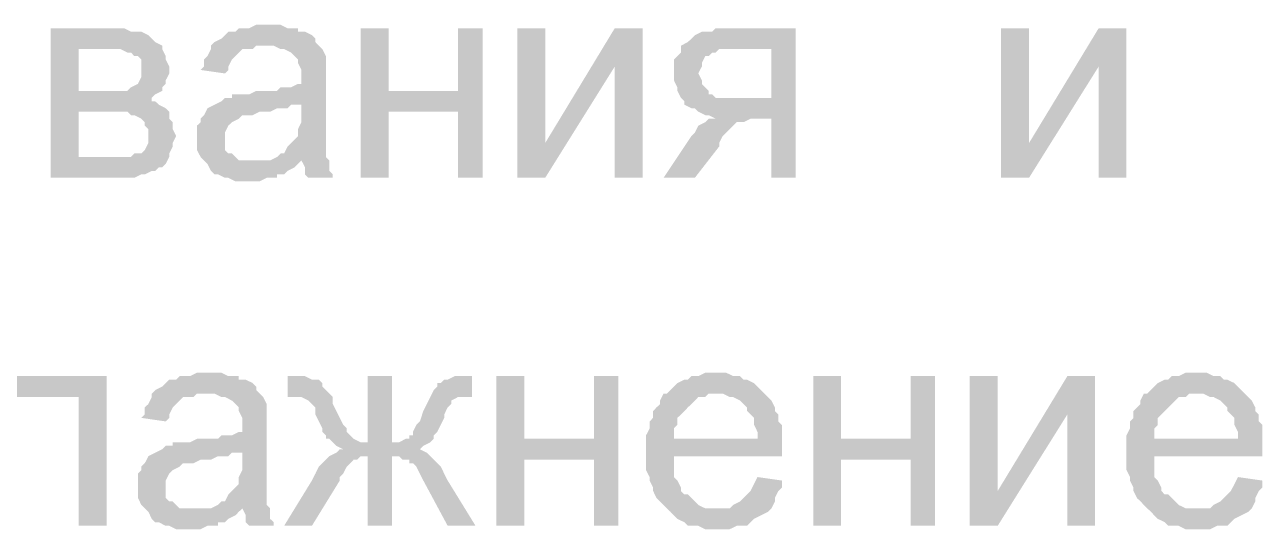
# Model space of a CAD drawing. Header units: millimetres. Extents: x -383313 to -161684, y -117025 to 99224.
# Drawn here: x -342479 to -340974, y -32794 to -32180 of the extents above; entities that cross this region are included whole.
import ezdxf

# ---------------------------------------------------------------- set-up
doc = ezdxf.new("R2010")
doc.units = ezdxf.units.MM
doc.header["$MEASUREMENT"] = 0
doc.layers.add('PDF_Solid Fills', color=7, linetype='Continuous')

# ---------------------------------------------------------------- blocks, each defined once
blk = doc.blocks.new('A$Cf5759c35')
at = {"layer": 'PDF_Solid Fills'}
for points in [[(16086.5, -13919.2), (16014.5, -13919.2), (16014.5, -14101.2), (16116.1, -14101.2), (16124.6, -14097), (16128.8, -14097), (16137.3, -14092.8), (16141.5, -14092.8), (16145.8, -14088.5), (16150, -14088.5), (16154.2, -14084.3), (16158.5, -14075.8), (16048.4, -14075.8), (16048.4, -14020.8), (16086.5, -14020.8), (16154.2, -14016.6), (16145.8, -14012.3), (16141.5, -14008.1), (16137.3, -14008.1), (16137.3, -14003.9), (16141.5, -13999.6), (16048.4, -13995.4), (16048.4, -13944.6), (16082.3, -13944.6), (16150, -13940.4), (16141.5, -13936.1), (16137.3, -13931.9), (16133.1, -13927.7), (16124.6, -13923.4), (16124.6, -13923.4), (16116.1, -13923.4), (16111.9, -13923.4), (16103.4, -13919.2), (16095, -13919.2)], [(16281.2, -13915), (16281.2, -13915), (16264.3, -13915), (16255.8, -13919.2), (16251.6, -13919.2), (16243.1, -13919.2), (16238.9, -13923.4), (16230.4, -13923.4), (16226.2, -13927.7), (16222, -13931.9), (16213.5, -13936.1), (16209.3, -13940.4), (16272.8, -13940.4), (16277, -13940.4), (16285.5, -13940.4), (16293.9, -13944.6), (16298.2, -13944.6), (16306.6, -13948.8), (16310.9, -13953.1), (16310.9, -13953.1), (16315.1, -13957.3), (16315.1, -13961.5), (16319.3, -13970), (16319.3, -13978.5), (16319.3, -13978.5), (16319.3, -13986.9), (16315.1, -13986.9), (16306.6, -13991.2), (16302.4, -13991.2), (16293.9, -13991.2), (16289.7, -13995.4), (16281.2, -13995.4), (16272.8, -13995.4), (16264.3, -13995.4), (16255.8, -13999.6), (16247.4, -13999.6), (16243.1, -13999.6), (16234.7, -13999.6), (16234.7, -14003.9), (16226.2, -14003.9), (16222, -14008.1), (16319.3, -14012.3), (16319.3, -14020.8), (16319.3, -14025), (16319.3, -14033.5), (16315.1, -14042), (16315.1, -14046.2), (16315.1, -14050.4), (16310.9, -14054.7), (16306.6, -14058.9), (16302.4, -14063.1), (16298.2, -14071.6), (16293.9, -14071.6), (16289.7, -14075.8), (16281.2, -14080.1), (16319.3, -14080.1), (16319.3, -14080.1), (16323.6, -14088.5), (16323.6, -14097), (16327.8, -14101.2), (16357.4, -14101.2), (16357.4, -14097), (16353.2, -14092.8), (16353.2, -14084.3), (16353.2, -14080.1), (16349, -14075.8), (16349, -14071.6), (16349, -14067.4), (16349, -14063.1), (16349, -14054.7), (16349, -14046.2), (16349, -14037.7), (16349, -14025), (16349, -13982.7), (16349, -13982.7), (16349, -13974.2), (16349, -13965.8), (16349, -13961.5), (16349, -13957.3), (16349, -13953.1), (16344.7, -13944.6), (16340.5, -13940.4), (16336.3, -13936.1), (16336.3, -13931.9), (16332, -13927.7), (16323.6, -13923.4), (16315.1, -13923.4), (16315.1, -13919.2), (16306.6, -13919.2), (16302.4, -13919.2), (16293.9, -13915), (16285.5, -13915)], [(16425.2, -13919.2), (16391.3, -13919.2), (16391.3, -14101.2), (16425.2, -14101.2), (16425.2, -14020.8), (16509.8, -14020.8), (16425.2, -13995.4)], [(16539.5, -13919.2), (16509.8, -13919.2), (16509.8, -13995.4), (16425.2, -13995.4), (16509.8, -14020.8), (16509.8, -14101.2), (16539.5, -14101.2)], [(16734.2, -13919.2), (16700.3, -13919.2), (16615.7, -14058.9), (16581.8, -14101.2), (16615.7, -14101.2), (16700.3, -13965.8)], [(16920.5, -13919.2), (16823.1, -13919.2), (16818.9, -13923.4), (16806.2, -13923.4), (16797.7, -13927.7), (16793.5, -13931.9), (16789.2, -13936.1), (16789.2, -13936.1), (16780.8, -13940.4), (16890.8, -13944.6), (16890.8, -14003.9), (16857, -14003.9), (16785, -14008.1), (16785, -14012.3), (16793.5, -14016.6), (16797.7, -14016.6), (16801.9, -14020.8), (16810.4, -14025), (16814.6, -14025), (16823.1, -14029.3), (16818.9, -14029.3), (16890.8, -14029.3), (16890.8, -14101.2), (16920.5, -14101.2)], [(17322.6, -13919.2), (17288.8, -13919.2), (17204.1, -14058.9), (17170.2, -14101.2), (17204.1, -14101.2), (17288.8, -13965.8)], [(16150, -13940.4), (16082.3, -13944.6), (16082.3, -13944.6), (16099.2, -13944.6), (16107.7, -13948.8), (16111.9, -13948.8), (16116.1, -13953.1), (16120.4, -13953.1), (16124.6, -13957.3), (16124.6, -13965.8), (16124.6, -13970), (16124.6, -13974.2), (16124.6, -13978.5), (16120.4, -13986.9), (16120.4, -13986.9), (16111.9, -13991.2), (16107.7, -13995.4), (16103.4, -13995.4), (16095, -13995.4), (16090.7, -13995.4), (16078, -13995.4), (16048.4, -13995.4), (16141.5, -13999.6), (16150, -13995.4), (16150, -13991.2), (16154.2, -13986.9), (16154.2, -13982.7), (16158.5, -13974.2), (16158.5, -13970), (16158.5, -13965.8), (16154.2, -13957.3), (16154.2, -13953.1), (16150, -13944.6)], [(16209.3, -13940.4), (16209.3, -13944.6), (16205, -13953.1), (16200.8, -13957.3), (16200.8, -13965.8), (16196.6, -13970), (16226.2, -13974.2), (16230.4, -13970), (16230.4, -13965.8), (16234.7, -13957.3), (16238.9, -13953.1), (16243.1, -13948.8), (16247.4, -13944.6), (16251.6, -13944.6), (16260.1, -13944.6), (16264.3, -13940.4), (16272.8, -13940.4)], [(16780.8, -13940.4), (16780.8, -13948.8), (16776.5, -13953.1), (16772.3, -13957.3), (16772.3, -13965.8), (16772.3, -13974.2), (16772.3, -13978.5), (16772.3, -13982.7), (16776.5, -13991.2), (16776.5, -13995.4), (16780.8, -14003.9), (16785, -14008.1), (16857, -14003.9), (16857, -14003.9), (16844.3, -14003.9), (16840, -14003.9), (16831.6, -14003.9), (16823.1, -14003.9), (16818.9, -13999.6), (16814.6, -13999.6), (16814.6, -13995.4), (16810.4, -13991.2), (16806.2, -13986.9), (16806.2, -13982.7), (16801.9, -13974.2), (16801.9, -13974.2), (16806.2, -13965.8), (16806.2, -13961.5), (16810.4, -13953.1), (16814.6, -13953.1), (16818.9, -13948.8), (16823.1, -13948.8), (16827.3, -13944.6), (16835.8, -13944.6), (16848.5, -13944.6), (16890.8, -13944.6)], [(16222, -14008.1), (16213.5, -14012.3), (16213.5, -14012.3), (16205, -14016.6), (16200.8, -14025), (16196.6, -14029.3), (16196.6, -14033.5), (16192.3, -14037.7), (16192.3, -14046.2), (16192.3, -14054.7), (16192.3, -14054.7), (16192.3, -14063.1), (16192.3, -14067.4), (16196.6, -14075.8), (16200.8, -14080.1), (16205, -14084.3), (16209.3, -14092.8), (16209.3, -14092.8), (16213.5, -14097), (16217.7, -14097), (16226.2, -14101.2), (16230.4, -14101.2), (16238.9, -14105.5), (16247.4, -14105.5), (16255.8, -14105.5), (16260.1, -14105.5), (16268.5, -14105.5), (16277, -14101.2), (16281.2, -14101.2), (16289.7, -14101.2), (16289.7, -14097), (16298.2, -14097), (16302.4, -14092.8), (16310.9, -14088.5), (16315.1, -14084.3), (16260.1, -14080.1), (16260.1, -14080.1), (16251.6, -14080.1), (16243.1, -14080.1), (16238.9, -14075.8), (16234.7, -14071.6), (16230.4, -14071.6), (16226.2, -14067.4), (16226.2, -14058.9), (16226.2, -14054.7), (16226.2, -14050.4), (16226.2, -14046.2), (16230.4, -14037.7), (16230.4, -14037.7), (16234.7, -14033.5), (16243.1, -14029.3), (16247.4, -14025), (16251.6, -14025), (16260.1, -14025), (16268.5, -14020.8), (16272.8, -14020.8), (16281.2, -14020.8), (16289.7, -14016.6), (16293.9, -14016.6), (16302.4, -14016.6), (16306.6, -14012.3), (16315.1, -14012.3), (16319.3, -14012.3)], [(16154.2, -14016.6), (16086.5, -14020.8), (16086.5, -14020.8), (16107.7, -14020.8), (16111.9, -14025), (16116.1, -14025), (16124.6, -14029.3), (16128.8, -14033.5), (16128.8, -14037.7), (16133.1, -14042), (16133.1, -14050.4), (16133.1, -14054.7), (16133.1, -14058.9), (16128.8, -14067.4), (16124.6, -14071.6), (16120.4, -14071.6), (16116.1, -14071.6), (16111.9, -14075.8), (16103.4, -14075.8), (16095, -14075.8), (16086.5, -14075.8), (16048.4, -14075.8), (16158.5, -14075.8), (16158.5, -14071.6), (16162.7, -14063.1), (16162.7, -14058.9), (16166.9, -14050.4), (16166.9, -14050.4), (16162.7, -14042), (16162.7, -14033.5), (16158.5, -14029.3), (16158.5, -14020.8)], [(16818.9, -14029.3), (16814.6, -14029.3), (16810.4, -14033.5), (16801.9, -14037.7), (16797.7, -14046.2), (16793.5, -14050.4), (16759.6, -14101.2), (16797.7, -14101.2), (16827.3, -14063.1), (16827.3, -14058.9), (16831.6, -14050.4), (16835.8, -14046.2), (16840, -14042), (16844.3, -14037.7), (16848.5, -14033.5), (16852.7, -14033.5), (16857, -14033.5), (16865.4, -14029.3), (16873.9, -14029.3), (16890.8, -14029.3)], [(16209.3, -14338.3), (16209.3, -14338.3), (16192.3, -14338.3), (16183.9, -14342.5), (16179.6, -14342.5), (16171.2, -14342.5), (16166.9, -14346.8), (16158.5, -14346.8), (16154.2, -14351), (16150, -14355.2), (16141.5, -14359.5), (16137.3, -14363.7), (16200.8, -14363.7), (16205, -14363.7), (16213.5, -14363.7), (16222, -14367.9), (16226.2, -14367.9), (16234.7, -14372.2), (16238.9, -14376.4), (16238.9, -14376.4), (16243.1, -14380.6), (16243.1, -14384.9), (16247.4, -14393.3), (16247.4, -14401.8), (16247.4, -14401.8), (16247.4, -14410.3), (16243.1, -14410.3), (16234.7, -14414.5), (16230.4, -14414.5), (16222, -14414.5), (16217.7, -14418.7), (16209.3, -14418.7), (16200.8, -14418.7), (16192.3, -14418.7), (16183.9, -14423), (16175.4, -14423), (16171.2, -14423), (16162.7, -14423), (16162.7, -14427.2), (16154.2, -14427.2), (16150, -14431.4), (16247.4, -14435.7), (16247.4, -14444.1), (16247.4, -14448.4), (16247.4, -14456.8), (16243.1, -14465.3), (16243.1, -14469.5), (16243.1, -14473.8), (16238.9, -14478), (16234.7, -14482.2), (16230.4, -14486.5), (16226.2, -14494.9), (16222, -14494.9), (16217.7, -14499.2), (16209.3, -14503.4), (16247.4, -14503.4), (16247.4, -14503.4), (16251.6, -14511.9), (16251.6, -14520.3), (16255.8, -14524.6), (16285.5, -14524.6), (16285.5, -14520.3), (16281.2, -14516.1), (16281.2, -14507.6), (16281.2, -14503.4), (16277, -14499.2), (16277, -14494.9), (16277, -14490.7), (16277, -14486.5), (16277, -14478), (16277, -14469.5), (16277, -14461.1), (16277, -14448.4), (16277, -14406), (16277, -14406), (16277, -14397.6), (16277, -14389.1), (16277, -14384.9), (16277, -14380.6), (16277, -14376.4), (16272.8, -14367.9), (16268.5, -14363.7), (16264.3, -14359.5), (16264.3, -14355.2), (16260.1, -14351), (16251.6, -14346.8), (16243.1, -14346.8), (16243.1, -14342.5), (16234.7, -14342.5), (16230.4, -14342.5), (16222, -14338.3), (16213.5, -14338.3)], [(16823.1, -14338.3), (16823.1, -14338.3), (16810.4, -14338.3), (16801.9, -14342.5), (16793.5, -14342.5), (16789.2, -14346.8), (16785, -14346.8), (16776.5, -14351), (16772.3, -14355.2), (16768.1, -14359.5), (16763.8, -14363.7), (16823.1, -14363.7), (16827.3, -14363.7), (16831.6, -14363.7), (16840, -14367.9), (16844.3, -14367.9), (16852.7, -14372.2), (16857, -14376.4), (16861.2, -14380.6), (16861.2, -14384.9), (16865.4, -14389.1), (16869.7, -14393.3), (16869.7, -14401.8), (16873.9, -14410.3), (16873.9, -14418.7), (16772.3, -14418.7), (16903.5, -14418.7), (16903.5, -14410.3), (16903.5, -14401.8), (16899.3, -14397.6), (16899.3, -14389.1), (16895.1, -14384.9), (16895.1, -14380.6), (16890.8, -14372.2), (16886.6, -14367.9), (16882.4, -14363.7), (16878.1, -14359.5), (16873.9, -14355.2), (16869.7, -14351), (16861.2, -14346.8), (16857, -14346.8), (16852.7, -14342.5), (16844.3, -14342.5), (16835.8, -14338.3), (16831.6, -14338.3)], [(17407.3, -14338.3), (17407.3, -14338.3), (17394.6, -14338.3), (17386.1, -14342.5), (17377.7, -14342.5), (17373.4, -14346.8), (17369.2, -14346.8), (17360.7, -14351), (17356.5, -14355.2), (17352.3, -14359.5), (17348, -14363.7), (17407.3, -14363.7), (17411.5, -14363.7), (17415.8, -14363.7), (17424.2, -14367.9), (17428.5, -14367.9), (17436.9, -14372.2), (17441.2, -14376.4), (17445.4, -14380.6), (17445.4, -14384.9), (17449.6, -14389.1), (17453.9, -14393.3), (17453.9, -14401.8), (17458.1, -14410.3), (17458.1, -14418.7), (17356.5, -14418.7), (17487.7, -14418.7), (17487.7, -14410.3), (17487.7, -14401.8), (17483.5, -14397.6), (17483.5, -14389.1), (17479.3, -14384.9), (17479.3, -14380.6), (17475, -14372.2), (17470.8, -14367.9), (17466.6, -14363.7), (17462.3, -14359.5), (17458.1, -14355.2), (17453.9, -14351), (17445.4, -14346.8), (17441.2, -14346.8), (17436.9, -14342.5), (17428.5, -14342.5), (17420, -14338.3), (17415.8, -14338.3)], [(16082.3, -14342.5), (15938.3, -14342.5), (15938.3, -14490.7), (15938.3, -14490.7), (15929.9, -14494.9), (15929.9, -14494.9), (15925.6, -14499.2), (15917.2, -14499.2), (15904.5, -14499.2), (15904.5, -14524.6), (15908.7, -14524.6), (15917.2, -14524.6), (15921.4, -14524.6), (15929.9, -14524.6), (15929.9, -14524.6), (15938.3, -14524.6), (15946.8, -14524.6), (15951, -14520.3), (15955.3, -14520.3), (15955.3, -14516.1), (15959.5, -14511.9), (15963.7, -14507.6), (15968, -14499.2), (15968, -14494.9), (15968, -14490.7), (15968, -14486.5), (15968, -14478), (15968, -14469.5), (15968, -14461.1), (15968, -14367.9), (16048.4, -14367.9)], [(16306.6, -14342.5), (16302.4, -14342.5), (16302.4, -14367.9), (16315.1, -14367.9), (16353.2, -14363.7), (16349, -14359.5), (16344.7, -14355.2), (16344.7, -14351), (16340.5, -14346.8), (16332, -14346.8), (16332, -14346.8), (16323.6, -14342.5), (16319.3, -14342.5)], [(16526.8, -14342.5), (16505.6, -14342.5), (16497.1, -14346.8), (16492.9, -14346.8), (16488.7, -14351), (16484.4, -14351), (16484.4, -14355.2), (16480.2, -14359.5), (16476, -14367.9), (16518.3, -14367.9), (16526.8, -14367.9)], [(16590.3, -14342.5), (16556.4, -14342.5), (16556.4, -14524.6), (16590.3, -14524.6), (16590.3, -14444.1), (16674.9, -14444.1), (16590.3, -14418.7)], [(16704.6, -14342.5), (16674.9, -14342.5), (16674.9, -14418.7), (16590.3, -14418.7), (16674.9, -14444.1), (16674.9, -14524.6), (16704.6, -14524.6)], [(16975.5, -14342.5), (16941.6, -14342.5), (16941.6, -14524.6), (16975.5, -14524.6), (16975.5, -14444.1), (17060.2, -14444.1), (16975.5, -14418.7)], [(17089.8, -14342.5), (17060.2, -14342.5), (17060.2, -14418.7), (16975.5, -14418.7), (17060.2, -14444.1), (17060.2, -14524.6), (17089.8, -14524.6)], [(17284.5, -14342.5), (17250.7, -14342.5), (17166, -14482.2), (17132.1, -14524.6), (17166, -14524.6), (17250.7, -14389.1)], [(16137.3, -14363.7), (16137.3, -14367.9), (16133.1, -14376.4), (16128.8, -14380.6), (16128.8, -14389.1), (16124.6, -14393.3), (16154.2, -14397.6), (16158.5, -14393.3), (16158.5, -14389.1), (16162.7, -14380.6), (16166.9, -14376.4), (16171.2, -14372.2), (16175.4, -14367.9), (16179.6, -14367.9), (16188.1, -14367.9), (16192.3, -14363.7), (16200.8, -14363.7)], [(16353.2, -14363.7), (16315.1, -14367.9), (16319.3, -14367.9), (16327.8, -14372.2), (16327.8, -14372.2), (16332, -14376.4), (16336.3, -14380.6), (16336.3, -14389.1), (16340.5, -14397.6), (16344.7, -14406), (16344.7, -14410.3), (16349, -14414.5), (16349, -14418.7), (16353.2, -14418.7), (16357.4, -14423), (16361.7, -14427.2), (16370.1, -14431.4), (16370.1, -14431.4), (16365.9, -14431.4), (16361.7, -14435.7), (16353.2, -14439.9), (16399.8, -14439.9), (16429.4, -14439.9), (16437.9, -14439.9), (16442.1, -14444.1), (16450.6, -14444.1), (16450.6, -14448.4), (16454.8, -14448.4), (16459, -14452.6), (16463.3, -14461.1), (16467.5, -14469.5), (16497.1, -14524.6), (16531, -14524.6), (16497.1, -14469.5), (16497.1, -14469.5), (16492.9, -14461.1), (16488.7, -14452.6), (16484.4, -14448.4), (16480.2, -14444.1), (16476, -14439.9), (16471.7, -14435.7), (16463.3, -14431.4), (16459, -14431.4), (16463.3, -14431.4), (16467.5, -14427.2), (16476, -14423), (16429.4, -14423), (16399.8, -14423), (16395.5, -14423), (16391.3, -14423), (16382.8, -14418.7), (16378.6, -14414.5), (16378.6, -14414.5), (16374.4, -14410.3), (16374.4, -14406), (16370.1, -14401.8), (16365.9, -14393.3), (16361.7, -14384.9), (16357.4, -14376.4), (16357.4, -14367.9)], [(16476, -14367.9), (16471.7, -14376.4), (16467.5, -14384.9), (16467.5, -14384.9), (16463.3, -14397.6), (16459, -14401.8), (16454.8, -14410.3), (16454.8, -14414.5), (16450.6, -14414.5), (16450.6, -14418.7), (16446.3, -14418.7), (16437.9, -14423), (16429.4, -14423), (16476, -14423), (16480.2, -14418.7), (16480.2, -14414.5), (16484.4, -14410.3), (16488.7, -14401.8), (16492.9, -14393.3), (16492.9, -14389.1), (16497.1, -14380.6), (16501.4, -14376.4), (16501.4, -14372.2), (16501.4, -14372.2), (16509.8, -14367.9), (16518.3, -14367.9)], [(16763.8, -14363.7), (16759.6, -14363.7), (16755.4, -14372.2), (16755.4, -14376.4), (16751.1, -14380.6), (16746.9, -14384.9), (16746.9, -14393.3), (16742.7, -14397.6), (16742.7, -14406), (16738.4, -14414.5), (16738.4, -14418.7), (16738.4, -14427.2), (16738.4, -14435.7), (16738.4, -14444.1), (16738.4, -14448.4), (16738.4, -14456.8), (16742.7, -14465.3), (16742.7, -14469.5), (16746.9, -14478), (16746.9, -14482.2), (16751.1, -14490.7), (16755.4, -14494.9), (16759.6, -14499.2), (16763.8, -14503.4), (16823.1, -14503.4), (16823.1, -14503.4), (16814.6, -14503.4), (16810.4, -14503.4), (16801.9, -14499.2), (16797.7, -14494.9), (16793.5, -14490.7), (16789.2, -14486.5), (16785, -14486.5), (16780.8, -14482.2), (16780.8, -14478), (16776.5, -14469.5), (16772.3, -14465.3), (16772.3, -14456.8), (16772.3, -14448.4), (16772.3, -14439.9), (16903.5, -14439.9), (16903.5, -14439.9), (16903.5, -14435.7), (16903.5, -14427.2), (16903.5, -14418.7), (16772.3, -14418.7), (16772.3, -14414.5), (16772.3, -14406), (16776.5, -14401.8), (16776.5, -14393.3), (16780.8, -14389.1), (16785, -14384.9), (16789.2, -14380.6), (16793.5, -14376.4), (16797.7, -14372.2), (16801.9, -14367.9), (16810.4, -14367.9), (16814.6, -14363.7), (16823.1, -14363.7)], [(17348, -14363.7), (17343.8, -14363.7), (17339.6, -14372.2), (17339.6, -14376.4), (17335.3, -14380.6), (17331.1, -14384.9), (17331.1, -14393.3), (17326.9, -14397.6), (17326.9, -14406), (17322.6, -14414.5), (17322.6, -14418.7), (17322.6, -14427.2), (17322.6, -14435.7), (17322.6, -14444.1), (17322.6, -14448.4), (17322.6, -14456.8), (17326.9, -14465.3), (17326.9, -14469.5), (17331.1, -14478), (17331.1, -14482.2), (17335.3, -14490.7), (17339.6, -14494.9), (17343.8, -14499.2), (17348, -14503.4), (17407.3, -14503.4), (17407.3, -14503.4), (17398.8, -14503.4), (17394.6, -14503.4), (17386.1, -14499.2), (17381.9, -14494.9), (17377.7, -14490.7), (17373.4, -14486.5), (17369.2, -14486.5), (17365, -14482.2), (17365, -14478), (17360.7, -14469.5), (17356.5, -14465.3), (17356.5, -14456.8), (17356.5, -14448.4), (17356.5, -14439.9), (17487.7, -14439.9), (17487.7, -14439.9), (17487.7, -14435.7), (17487.7, -14427.2), (17487.7, -14418.7), (17356.5, -14418.7), (17356.5, -14414.5), (17356.5, -14406), (17360.7, -14401.8), (17360.7, -14393.3), (17365, -14389.1), (17369.2, -14384.9), (17373.4, -14380.6), (17377.7, -14376.4), (17381.9, -14372.2), (17386.1, -14367.9), (17394.6, -14367.9), (17398.8, -14363.7), (17407.3, -14363.7)], [(16150, -14431.4), (16141.5, -14435.7), (16141.5, -14435.7), (16133.1, -14439.9), (16128.8, -14448.4), (16124.6, -14452.6), (16124.6, -14456.8), (16120.4, -14461.1), (16120.4, -14469.5), (16120.4, -14478), (16120.4, -14478), (16120.4, -14486.5), (16120.4, -14490.7), (16124.6, -14499.2), (16128.8, -14503.4), (16133.1, -14507.6), (16137.3, -14516.1), (16137.3, -14516.1), (16141.5, -14520.3), (16145.8, -14520.3), (16154.2, -14524.6), (16158.5, -14524.6), (16166.9, -14528.8), (16175.4, -14528.8), (16183.9, -14528.8), (16188.1, -14528.8), (16196.6, -14528.8), (16205, -14524.6), (16209.3, -14524.6), (16217.7, -14524.6), (16217.7, -14520.3), (16226.2, -14520.3), (16230.4, -14516.1), (16238.9, -14511.9), (16243.1, -14507.6), (16188.1, -14503.4), (16188.1, -14503.4), (16179.6, -14503.4), (16171.2, -14503.4), (16166.9, -14499.2), (16162.7, -14494.9), (16158.5, -14494.9), (16154.2, -14490.7), (16154.2, -14482.2), (16154.2, -14478), (16154.2, -14473.8), (16154.2, -14469.5), (16158.5, -14461.1), (16158.5, -14461.1), (16162.7, -14456.8), (16171.2, -14452.6), (16175.4, -14448.4), (16179.6, -14448.4), (16188.1, -14448.4), (16196.6, -14444.1), (16200.8, -14444.1), (16209.3, -14444.1), (16217.7, -14439.9), (16222, -14439.9), (16230.4, -14439.9), (16234.7, -14435.7), (16243.1, -14435.7), (16247.4, -14435.7)], [(16353.2, -14439.9), (16349, -14444.1), (16344.7, -14448.4), (16340.5, -14452.6), (16336.3, -14461.1), (16332, -14469.5), (16298.2, -14524.6), (16332, -14524.6), (16365.9, -14469.5), (16365.9, -14465.3), (16370.1, -14461.1), (16374.4, -14452.6), (16378.6, -14448.4), (16382.8, -14444.1), (16387.1, -14444.1), (16391.3, -14439.9), (16399.8, -14439.9)], [(16873.9, -14465.3), (16873.9, -14465.3), (16869.7, -14473.8), (16865.4, -14482.2), (16861.2, -14486.5), (16857, -14490.7), (16852.7, -14494.9), (16852.7, -14494.9), (16844.3, -14499.2), (16840, -14503.4), (16831.6, -14503.4), (16823.1, -14503.4), (16763.8, -14503.4), (16763.8, -14503.4), (16768.1, -14507.6), (16772.3, -14511.9), (16776.5, -14516.1), (16785, -14520.3), (16789.2, -14524.6), (16797.7, -14524.6), (16801.9, -14524.6), (16810.4, -14528.8), (16818.9, -14528.8), (16823.1, -14528.8), (16823.1, -14528.8), (16831.6, -14528.8), (16840, -14528.8), (16848.5, -14524.6), (16852.7, -14524.6), (16861.2, -14524.6), (16865.4, -14520.3), (16869.7, -14516.1), (16878.1, -14511.9), (16878.1, -14511.9), (16886.6, -14507.6), (16890.8, -14503.4), (16895.1, -14494.9), (16895.1, -14490.7), (16899.3, -14482.2), (16903.5, -14478), (16903.5, -14469.5)], [(17458.1, -14465.3), (17458.1, -14465.3), (17453.9, -14473.8), (17449.6, -14482.2), (17445.4, -14486.5), (17441.2, -14490.7), (17436.9, -14494.9), (17436.9, -14494.9), (17428.5, -14499.2), (17424.2, -14503.4), (17415.8, -14503.4), (17407.3, -14503.4), (17348, -14503.4), (17348, -14503.4), (17352.3, -14507.6), (17356.5, -14511.9), (17360.7, -14516.1), (17369.2, -14520.3), (17373.4, -14524.6), (17381.9, -14524.6), (17386.1, -14524.6), (17394.6, -14528.8), (17403.1, -14528.8), (17407.3, -14528.8), (17407.3, -14528.8), (17415.8, -14528.8), (17424.2, -14528.8), (17432.7, -14524.6), (17436.9, -14524.6), (17445.4, -14524.6), (17449.6, -14520.3), (17453.9, -14516.1), (17462.3, -14511.9), (17462.3, -14511.9), (17470.8, -14507.6), (17475, -14503.4), (17479.3, -14494.9), (17479.3, -14490.7), (17483.5, -14482.2), (17487.7, -14478), (17487.7, -14469.5)]]:
    blk.add_hatch(color=8, dxfattribs=at).paths.add_polyline_path(points)
at = {"layer": 'PDF_Solid Fills', "color": 8, "lineweight": 13}
for points in [[(16615.7, -13919.2), (16581.8, -13919.2), (16615.7, -14058.9), (16581.8, -14101.2)], [(16734.2, -13919.2), (16700.3, -13965.8), (16734.2, -14101.2), (16700.3, -14101.2)], [(17204.1, -13919.2), (17170.2, -13919.2), (17204.1, -14058.9), (17170.2, -14101.2)], [(17322.6, -13919.2), (17288.8, -13965.8), (17322.6, -14101.2), (17288.8, -14101.2)], [(16281.2, -14080.1), (16260.1, -14080.1), (16319.3, -14080.1), (16315.1, -14084.3)], [(16082.3, -14342.5), (16048.4, -14367.9), (16082.3, -14524.6), (16048.4, -14524.6)], [(16429.4, -14423), (16429.4, -14342.5), (16399.8, -14423), (16399.8, -14342.5)], [(17166, -14342.5), (17132.1, -14342.5), (17166, -14482.2), (17132.1, -14524.6)], [(17284.5, -14342.5), (17250.7, -14389.1), (17284.5, -14524.6), (17250.7, -14524.6)], [(16429.4, -14524.6), (16429.4, -14439.9), (16399.8, -14524.6), (16399.8, -14439.9)], [(16209.3, -14503.4), (16188.1, -14503.4), (16247.4, -14503.4), (16243.1, -14507.6)]]:
    blk.add_solid(points, dxfattribs=at)

msp = doc.modelspace()

# ---------------------------------------------------------------- block references
at = {"ltscale": 100}
msp.add_blockref('A$Cf5759c35', (-358461.97282, -18264.93104), dxfattribs=at)

doc.saveas('drawing.dxf')
